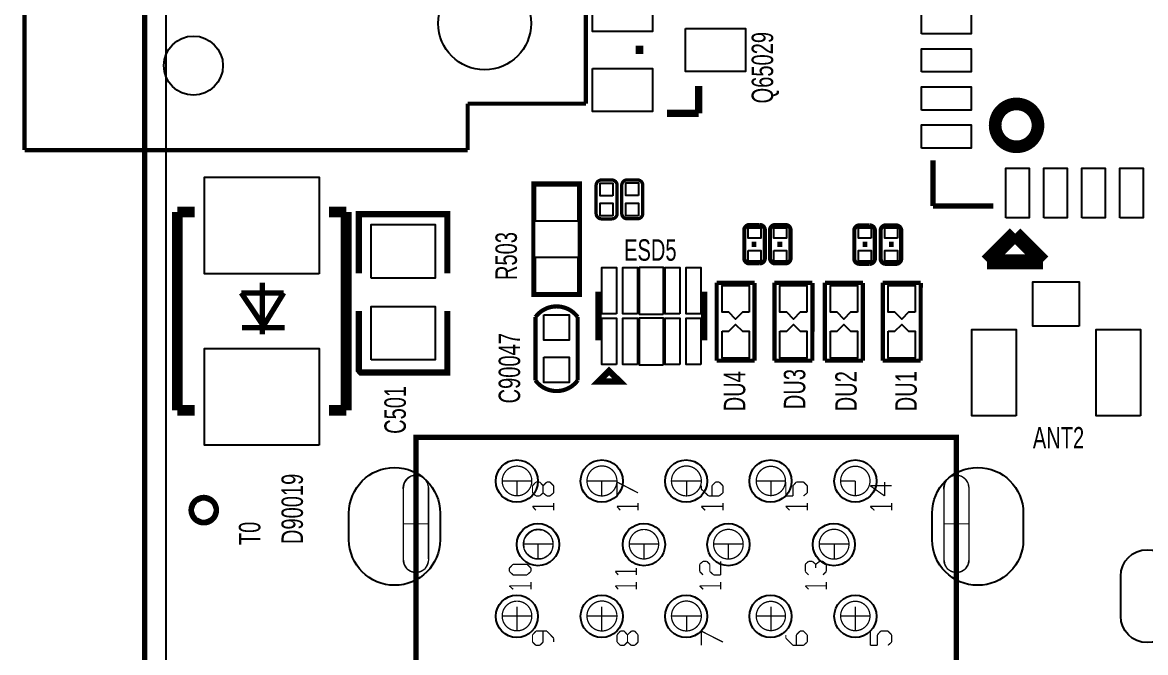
# Model space of a CAD drawing. Extents: x -74 to 86, y -71 to 30.
# Drawn here: x -35.95 to -9.34, y -56.82 to -41.91 of the extents above; entities that cross this region are included whole.
import ezdxf

# ---------------------------------------------------------------- set-up
doc = ezdxf.new("R2010")
doc.units = 0
for name, color, linetype in [('BG_OUTLINE', 3, 'CONTINUOUS'), ('PG_SILKSCREEN_TOP', 6, 'CONTINUOUS'), ('PIN_SOLDERMASK_TOP', 7, 'CONTINUOUS'), ('RD_SILKSCREEN_TOP', 8, 'CONTINUOUS'), ('RKI_ALL', 9, 'CONTINUOUS')]:
    doc.layers.add(name, color=color, linetype=linetype)

msp = doc.modelspace()

# ---------------------------------------------------------------- linework, layer by layer
at = {"layer": 'BG_OUTLINE'}
for points in [[(22.651974, -65.801494, -0.414214), (21.381974, -67.071494), (-31.780226, -67.071494, -0.414214), (-33.050226, -65.801494), (-33.050226, 22.658578, -0.414214), (-31.780226, 23.928578), (21.381974, 23.928578, -0.414214), (22.651974, 22.658578)], [(21.381974, 23.928578), (-31.780226, 23.928578, 0.414214), (-33.050226, 22.658578), (-33.050226, -65.801494, 0.414214), (-31.780226, -67.071494), (21.381974, -67.071494, 0.414214), (22.651974, -65.801494), (22.651974, 22.658578, 0.414214)]]:
    msp.add_lwpolyline(points, format="xyb", close=True, dxfattribs=at)
at = {"layer": 'BG_OUTLINE', "const_width": 0.127}
msp.add_lwpolyline([(-31.780226, -67.071494, -0.414214), (-33.050226, -65.801494), (-33.050226, 10.360406)], format="xyb", dxfattribs=at)
at = {"layer": 'PG_SILKSCREEN_TOP'}
for points, const_width in [([(-35.896804, -36.929568), (-35.896804, -44.929552)], 0.100076), ([(-22.596856, -43.829478), (-22.596856, -37.929566)], 0.100076), ([(-21.32838, -42.45864), (-21.32838, -42.65676)], 0.1778), ([(-19.9263, -43.4086), (-19.9263, -44.05884)], 0.1778), ([(-25.396952, -43.829478), (-22.596856, -43.829478)], 0.100076), ([(-25.396952, -44.929552), (-25.396952, -43.829478)], 0.100076), ([(-19.9263, -44.05884), (-20.6756, -44.05884)], 0.1778), ([(-35.896804, -44.929552), (-25.396952, -44.929552)], 0.100076), ([(-14.369034, -46.255432), (-14.369034, -45.17263)], 0.127), ([(-32.276796, -46.392592), (-31.867856, -46.392592)], 0.254), ([(-32.276796, -51.092608), (-32.276796, -46.392592)], 0.254), ([(-28.276804, -46.392592), (-28.685744, -46.392592)], 0.254), ([(-28.276804, -51.092608), (-28.276804, -46.392592)], 0.254), ([(-12.939522, -46.255432), (-14.369034, -46.255432)], 0.127), ([(-27.9781, -47.84344), (-27.9781, -46.4439), (-25.88006, -46.4439), (-25.88006, -47.84344)], 0.14986), ([(-21.985986, -46.557184), (-22.224746, -46.557184)], 0.07874), ([(-21.378672, -46.555406), (-21.617432, -46.555406)], 0.07874), ([(-18.725134, -46.701964), (-18.476214, -46.701964)], 0.09906), ([(-18.115534, -46.701964), (-17.866614, -46.701964)], 0.09906), ([(-12.428982, -46.907704), (-13.094716, -47.573438)], 0.350012), ([(-11.763248, -47.573438), (-12.428982, -46.907704)], 0.350012), ([(-18.666714, -47.161704), (-18.554954, -47.161704)], 0.12954), ([(-18.057114, -47.161704), (-17.945354, -47.161704)], 0.12954), ([(-15.928086, -47.161704), (-16.039846, -47.161704)], 0.12954), ([(-15.303246, -47.161704), (-15.415006, -47.161704)], 0.12954), ([(-15.869666, -47.621444), (-16.118586, -47.621444)], 0.09906), ([(-15.244826, -47.621444), (-15.493746, -47.621444)], 0.09906), ([(-13.094716, -47.573438), (-11.763248, -47.573438)], 0.350012), ([(-30.266894, -49.290732), (-30.266894, -48.071786)], 0.127), ([(-18.599912, -48.070516), (-19.500088, -48.070516)], 0.100076), ([(-19.49958, -48.06823), (-19.49958, -49.91735)], 0.100076), ([(-18.60296, -49.91227), (-18.60042, -48.07331)], 0.100076), ([(-17.228312, -48.070516), (-18.128488, -48.070516)], 0.100076), ([(-18.12798, -48.06823), (-18.12798, -49.91735)], 0.100076), ([(-17.23136, -49.91227), (-17.22882, -48.07331)], 0.100076), ([(-16.034512, -48.070516), (-16.934688, -48.070516)], 0.100076), ([(-16.93418, -48.06823), (-16.93418, -49.91735)], 0.100076), ([(-16.03756, -49.91227), (-16.03502, -48.07331)], 0.100076), ([(-14.662912, -48.070516), (-15.563088, -48.070516)], 0.100076), ([(-15.56258, -48.06823), (-15.56258, -49.91735)], 0.100076), ([(-14.66596, -49.91227), (-14.66342, -48.07331)], 0.100076), ([(-30.762702, -48.309784), (-29.756862, -48.309784)], 0.127), ([(-30.236922, -49.092612), (-30.762702, -48.309784)], 0.127), ([(-29.756862, -48.309784), (-30.236922, -49.092612)], 0.127), ([(-22.245066, -49.35855), (-22.295866, -49.35855), (-22.295866, -48.35779), (-22.245066, -48.35779)], 0.14986), ([(-19.847306, -49.35855), (-19.796506, -49.35855), (-19.796506, -48.35779), (-19.847306, -48.35779)], 0.14986), ([(-27.9781, -48.7426), (-27.9781, -50.14214), (-27.92984, -50.19294), (-25.88006, -50.19294), (-25.88006, -48.7426)], 0.14986), ([(-23.79218, -48.8823), (-23.79218, -50.3809)], 0.09906), ([(-22.79142, -50.3809), (-22.79142, -48.8823)], 0.09906), ([(-29.7307, -49.131728), (-30.7467, -49.131728)], 0.127), ([(-19.500088, -49.915064), (-18.599912, -49.915064)], 0.100076), ([(-18.128488, -49.915064), (-17.228312, -49.915064)], 0.100076), ([(-16.934688, -49.915064), (-16.034512, -49.915064)], 0.100076), ([(-15.563088, -49.915064), (-14.662912, -49.915064)], 0.100076), ([(-31.867856, -51.092608), (-32.276796, -51.092608)], 0.254), ([(-28.685744, -51.092608), (-28.276804, -51.092608)], 0.254), ([(-24.230076, -51.729894), (-26.620216, -51.729894), (-26.620216, -52.626514)], 0.127), ([(-24.230076, -51.729894), (-13.821156, -51.729894), (-13.821156, -52.626514)], 0.127), ([(-26.739596, -52.646834), (-26.831036, -52.715414)], 0.03048), ([(-26.620216, -52.626514), (-26.739596, -52.646834)], 0.03048), ([(-26.620216, -52.626514), (-26.620216, -63.236094)], 0.12954), ([(-26.510996, -52.646834), (-26.620216, -52.626514)], 0.03048), ([(-26.620216, -52.626514), (-26.620216, -52.684934)], 0.03048), ([(-26.411936, -52.715414), (-26.510996, -52.646834)], 0.03048), ([(-13.930376, -52.646834), (-14.031976, -52.715414)], 0.03048), ([(-13.821156, -52.626514), (-13.930376, -52.646834)], 0.03048), ([(-13.821156, -52.626514), (-13.821156, -62.146434)], 0.12954), ([(-13.701776, -52.646834), (-13.821156, -52.626514)], 0.03048), ([(-13.821156, -52.626514), (-13.821156, -52.684934)], 0.03048), ([(-13.610336, -52.715414), (-13.701776, -52.646834)], 0.03048), ([(-26.899616, -52.817014), (-26.919936, -52.926234)], 0.03048), ([(-26.919936, -54.625494), (-26.919936, -52.926234)], 0.03048), ([(-26.831036, -52.715414), (-26.899616, -52.817014)], 0.03048), ([(-26.620216, -52.715414), (-26.620216, -52.776374)], 0.03048), ([(-26.620216, -52.806854), (-26.620216, -52.865274)], 0.03048), ([(-26.620216, -52.895754), (-26.620216, -52.956714)], 0.03048), ([(-26.350976, -52.817014), (-26.411936, -52.715414)], 0.03048), ([(-26.320496, -52.926234), (-26.350976, -52.817014)], 0.03048), ([(-26.320496, -52.926234), (-26.320496, -54.625494)], 0.03048), ([(-23.871936, -52.766214), (-24.580596, -52.766214)], 0.03048), ([(-24.230076, -52.766214), (-24.230076, -53.116734)], 0.03048), ([(-24.199596, -52.766214), (-24.141176, -52.766214)], 0.03048), ([(-24.110696, -52.766214), (-24.049736, -52.766214)], 0.03048), ([(-24.011636, -52.766214), (-23.960836, -52.766214)], 0.03048), ([(-23.930356, -52.766214), (-23.871936, -52.766214)], 0.03048), ([(-23.780496, -52.786534), (-23.861776, -52.875434)], 0.03048), ([(-23.861776, -52.875434), (-23.861776, -53.045614)], 0.03048), ([(-23.691596, -52.786534), (-23.780496, -52.786534)], 0.03048), ([(-23.610316, -52.875434), (-23.691596, -52.786534)], 0.03048), ([(-23.610316, -52.875434), (-23.521416, -52.786534)], 0.03048), ([(-23.610316, -53.045614), (-23.610316, -52.875434)], 0.03048), ([(-23.521416, -52.786534), (-23.450296, -52.786534)], 0.03048), ([(-23.450296, -52.786534), (-23.361396, -52.875434)], 0.03048), ([(-23.361396, -52.875434), (-23.361396, -53.045614)], 0.03048), ([(-22.571456, -52.766214), (-22.520656, -52.766214)], 0.03048), ([(-21.870416, -52.766214), (-22.571456, -52.766214)], 0.03048), ([(-22.480016, -52.766214), (-22.431756, -52.766214)], 0.03048), ([(-22.391116, -52.766214), (-22.340316, -52.766214)], 0.03048), ([(-22.309836, -52.766214), (-22.251416, -52.766214)], 0.03048), ([(-22.220936, -52.766214), (-22.132036, -52.766214)], 0.03048), ([(-22.220936, -52.766214), (-22.220936, -53.116734)], 0.03048), ([(-22.091396, -52.766214), (-22.040596, -52.766214)], 0.03048), ([(-21.999956, -52.766214), (-21.951696, -52.766214)], 0.03048), ([(-21.860256, -53.116734), (-21.860256, -52.786534)], 0.03048), ([(-21.860256, -52.786534), (-21.359876, -53.045614)], 0.03048), ([(-19.861276, -52.766214), (-20.569936, -52.766214)], 0.03048), ([(-20.470876, -52.766214), (-20.420076, -52.766214)], 0.03048), ([(-20.381976, -52.766214), (-20.331176, -52.766214)], 0.03048), ([(-20.290536, -52.766214), (-20.239736, -52.766214)], 0.03048), ([(-20.211796, -52.766214), (-20.211796, -53.116734)], 0.03048), ([(-20.211796, -52.817014), (-20.211796, -52.905914)], 0.03048), ([(-20.211796, -52.936394), (-20.211796, -52.994814)], 0.03048), ([(-20.201636, -52.766214), (-20.150836, -52.766214)], 0.03048), ([(-20.110196, -52.766214), (-20.061936, -52.766214)], 0.03048), ([(-19.990816, -52.766214), (-19.940016, -52.766214)], 0.03048), ([(-19.861276, -52.956714), (-19.861276, -52.875434)], 0.03048), ([(-19.691096, -53.116734), (-19.861276, -52.956714)], 0.03048), ([(-19.609816, -52.875434), (-19.520916, -52.786534)], 0.03048), ([(-19.609816, -53.116734), (-19.609816, -52.875434)], 0.03048), ([(-19.520916, -52.786534), (-19.439636, -52.786534)], 0.03048), ([(-19.439636, -52.786534), (-19.350736, -52.875434)], 0.03048), ([(-19.350736, -52.875434), (-19.350736, -53.045614)], 0.03048), ([(-17.859756, -52.766214), (-18.570956, -52.766214)], 0.03048), ([(-18.489676, -52.766214), (-18.441416, -52.766214)], 0.03048), ([(-18.370296, -52.766214), (-18.311876, -52.766214)], 0.03048), ([(-18.281396, -52.766214), (-18.230596, -52.766214)], 0.03048), ([(-18.210276, -52.766214), (-18.210276, -53.116734)], 0.03048), ([(-18.189956, -52.766214), (-18.131536, -52.766214)], 0.03048), ([(-18.101056, -52.766214), (-18.050256, -52.766214)], 0.03048), ([(-18.009616, -52.766214), (-17.961356, -52.766214)], 0.03048), ([(-17.859756, -53.116734), (-17.859756, -52.786534)], 0.03048), ([(-17.610836, -52.786534), (-17.689576, -52.875434)], 0.03048), ([(-17.689576, -52.875434), (-17.689576, -53.116734)], 0.03048), ([(-17.440656, -52.786534), (-17.610836, -52.786534)], 0.03048), ([(-17.351756, -52.875434), (-17.440656, -52.786534)], 0.03048), ([(-17.351756, -53.045614), (-17.351756, -52.875434)], 0.03048), ([(-16.211296, -52.766214), (-16.571976, -52.766214)], 0.03048), ([(-16.480536, -52.766214), (-16.429736, -52.766214)], 0.03048), ([(-16.391636, -52.766214), (-16.340836, -52.766214)], 0.03048), ([(-16.269716, -52.766214), (-16.211296, -52.766214)], 0.03048), ([(-16.211296, -52.766214), (-16.211296, -53.116734)], 0.03048), ([(-15.520416, -53.116734), (-15.860776, -52.875434)], 0.03048), ([(-15.860776, -52.875434), (-15.350236, -52.875434)], 0.03048), ([(-15.520416, -52.786534), (-15.520416, -53.116734)], 0.03048), ([(-14.090396, -52.817014), (-14.110716, -52.926234)], 0.03048), ([(-14.110716, -52.926234), (-14.110716, -54.625494)], 0.03048), ([(-14.031976, -52.715414), (-14.090396, -52.817014)], 0.03048), ([(-13.821156, -52.715414), (-13.821156, -52.776374)], 0.03048), ([(-13.821156, -52.806854), (-13.821156, -52.865274)], 0.03048), ([(-13.821156, -52.895754), (-13.821156, -52.956714)], 0.03048), ([(-13.541756, -52.817014), (-13.610336, -52.715414)], 0.03048), ([(-13.521436, -52.926234), (-13.541756, -52.817014)], 0.03048), ([(-13.521436, -54.625494), (-13.521436, -52.926234)], 0.03048), ([(-26.919936, -52.994814), (-26.919936, -54.577234)], 0.03048), ([(-26.620216, -52.987194), (-26.620216, -53.045614)], 0.03048), ([(-26.620216, -53.106574), (-26.620216, -53.164994)], 0.03048), ([(-26.620216, -53.195474), (-26.620216, -53.256434)], 0.03048), ([(-23.861776, -53.045614), (-23.780496, -53.116734)], 0.03048), ([(-23.780496, -53.116734), (-23.691596, -53.116734)], 0.03048), ([(-23.691596, -53.116734), (-23.610316, -53.045614)], 0.03048), ([(-23.521416, -53.116734), (-23.610316, -53.045614)], 0.03048), ([(-23.450296, -53.116734), (-23.521416, -53.116734)], 0.03048), ([(-23.361396, -53.045614), (-23.450296, -53.116734)], 0.03048), ([(-20.211796, -53.035454), (-20.211796, -53.086254)], 0.03048), ([(-19.439636, -53.116734), (-19.691096, -53.116734)], 0.03048), ([(-19.350736, -53.045614), (-19.439636, -53.116734)], 0.03048), ([(-17.689576, -53.116734), (-17.859756, -53.116734)], 0.03048), ([(-17.440656, -53.116734), (-17.351756, -53.045614)], 0.03048), ([(-14.110716, -52.994814), (-14.110716, -54.577234)], 0.03048), ([(-13.821156, -52.987194), (-13.821156, -53.045614)], 0.03048), ([(-13.821156, -53.106574), (-13.821156, -53.164994)], 0.03048), ([(-13.821156, -53.195474), (-13.821156, -53.256434)], 0.03048), ([(-26.620216, -53.286914), (-26.620216, -53.345334)], 0.03048), ([(-26.620216, -53.375814), (-26.620216, -53.436774)], 0.03048), ([(-26.620216, -53.464714), (-26.620216, -53.525674)], 0.03048), ([(-23.780496, -53.457094), (-23.861776, -53.365654)], 0.03048), ([(-23.861776, -53.365654), (-23.361396, -53.365654)], 0.03048), ([(-23.361396, -53.457094), (-23.361396, -53.286914)], 0.03048), ([(-21.781516, -53.457094), (-21.860256, -53.365654)], 0.03048), ([(-21.860256, -53.365654), (-21.359876, -53.365654)], 0.03048), ([(-21.359876, -53.457094), (-21.359876, -53.286914)], 0.03048), ([(-19.769836, -53.457094), (-19.861276, -53.365654)], 0.03048), ([(-19.861276, -53.365654), (-19.350736, -53.365654)], 0.03048), ([(-19.350736, -53.457094), (-19.350736, -53.286914)], 0.03048), ([(-17.770856, -53.457094), (-17.859756, -53.365654)], 0.03048), ([(-17.859756, -53.365654), (-17.351756, -53.365654)], 0.03048), ([(-17.351756, -53.457094), (-17.351756, -53.286914)], 0.03048), ([(-15.761716, -53.457094), (-15.860776, -53.365654)], 0.03048), ([(-15.860776, -53.365654), (-15.350236, -53.365654)], 0.03048), ([(-15.350236, -53.457094), (-15.350236, -53.286914)], 0.03048), ([(-13.821156, -53.286914), (-13.821156, -53.345334)], 0.03048), ([(-13.821156, -53.375814), (-13.821156, -53.436774)], 0.03048), ([(-13.821156, -53.464714), (-13.821156, -53.525674)], 0.03048), ([(-26.620216, -53.586634), (-26.620216, -53.645054)], 0.03048), ([(-26.620216, -53.675534), (-26.620216, -53.736494)], 0.03048), ([(-26.620216, -53.766974), (-26.620216, -53.825394)], 0.03048), ([(-13.821156, -53.586634), (-13.821156, -53.645054)], 0.03048), ([(-13.821156, -53.675534), (-13.821156, -53.736494)], 0.03048), ([(-13.821156, -53.766974), (-13.821156, -53.825394)], 0.03048), ([(-26.330656, -53.777134), (-26.919936, -53.777134)], 0.03048), ([(-26.820876, -53.777134), (-26.881836, -53.777134)], 0.03048), ([(-26.731976, -53.777134), (-26.790396, -53.777134)], 0.03048), ([(-26.640536, -53.777134), (-26.701496, -53.777134)], 0.03048), ([(-26.620216, -53.855874), (-26.620216, -53.916834)], 0.03048), ([(-26.620216, -53.944774), (-26.620216, -54.005734)], 0.03048), ([(-23.930356, -53.985414), (-24.001476, -54.056534)], 0.03048), ([(-23.831296, -53.926994), (-23.930356, -53.985414)], 0.03048), ([(-23.729696, -53.916834), (-23.831296, -53.926994)], 0.03048), ([(-23.610316, -53.926994), (-23.729696, -53.916834)], 0.03048), ([(-23.511256, -53.985414), (-23.610316, -53.926994)], 0.03048), ([(-23.429976, -54.056534), (-23.511256, -53.985414)], 0.03048), ([(-14.110716, -53.777134), (-13.521436, -53.777134)], 0.03048), ([(-13.821156, -53.855874), (-13.821156, -53.916834)], 0.03048), ([(-13.821156, -53.944774), (-13.821156, -54.005734)], 0.03048), ([(-13.739876, -53.777134), (-13.800836, -53.777134)], 0.03048), ([(-13.650976, -53.777134), (-13.711936, -53.777134)], 0.03048), ([(-13.562076, -53.777134), (-13.620496, -53.777134)], 0.03048), ([(-26.620216, -54.036214), (-26.620216, -54.097174)], 0.03048), ([(-26.620216, -54.155594), (-26.620216, -54.216554)], 0.03048), ([(-26.620216, -54.247034), (-26.620216, -54.305454)], 0.03048), ([(-24.059896, -54.145434), (-24.070056, -54.257194)], 0.03048), ([(-24.070056, -54.257194), (-24.059896, -54.376574)], 0.03048), ([(-24.070056, -54.257194), (-23.371556, -54.257194)], 0.03048), ([(-24.001476, -54.056534), (-24.059896, -54.145434)], 0.03048), ([(-23.729696, -54.257194), (-23.729696, -54.615334)], 0.03048), ([(-23.671276, -54.257194), (-23.610316, -54.257194)], 0.03048), ([(-23.579836, -54.257194), (-23.521416, -54.257194)], 0.03048), ([(-23.490936, -54.257194), (-23.429976, -54.257194)], 0.03048), ([(-23.391876, -54.145434), (-23.429976, -54.056534)], 0.03048), ([(-23.371556, -54.257194), (-23.391876, -54.145434)], 0.03048), ([(-23.391876, -54.376574), (-23.371556, -54.257194)], 0.03048), ([(-21.570696, -54.257194), (-21.509736, -54.257194)], 0.03048), ([(-21.570696, -54.257194), (-20.869656, -54.257194)], 0.03048), ([(-21.481796, -54.257194), (-21.420836, -54.257194)], 0.03048), ([(-21.390356, -54.257194), (-21.331936, -54.257194)], 0.03048), ([(-21.301456, -54.257194), (-21.240496, -54.257194)], 0.03048), ([(-21.220176, -54.257194), (-21.220176, -54.615334)], 0.03048), ([(-21.210016, -54.257194), (-21.151596, -54.257194)], 0.03048), ([(-21.090636, -54.257194), (-21.029676, -54.257194)], 0.03048), ([(-21.001736, -54.257194), (-20.940776, -54.257194)], 0.03048), ([(-19.571716, -54.257194), (-18.870676, -54.257194)], 0.03048), ([(-19.470116, -54.257194), (-19.411696, -54.257194)], 0.03048), ([(-19.381216, -54.257194), (-19.320256, -54.257194)], 0.03048), ([(-19.289776, -54.257194), (-19.231356, -54.257194)], 0.03048), ([(-19.221196, -54.257194), (-19.221196, -54.615334)], 0.03048), ([(-19.200876, -54.257194), (-19.139916, -54.257194)], 0.03048), ([(-19.111976, -54.257194), (-19.051016, -54.257194)], 0.03048), ([(-19.020536, -54.257194), (-18.931636, -54.257194)], 0.03048), ([(-17.069816, -54.257194), (-16.361156, -54.257194)], 0.03048), ([(-17.011396, -54.257194), (-16.950436, -54.257194)], 0.03048), ([(-16.919956, -54.257194), (-16.861536, -54.257194)], 0.03048), ([(-16.790416, -54.257194), (-16.739616, -54.257194)], 0.03048), ([(-16.711676, -54.257194), (-16.711676, -54.615334)], 0.03048), ([(-13.821156, -54.036214), (-13.821156, -54.097174)], 0.03048), ([(-13.821156, -54.155594), (-13.821156, -54.216554)], 0.03048), ([(-13.821156, -54.247034), (-13.821156, -54.305454)], 0.03048), ([(-26.620216, -54.335934), (-26.620216, -54.396894)], 0.03048), ([(-26.620216, -54.424834), (-26.620216, -54.485794)], 0.03048), ([(-26.620216, -54.516274), (-26.620216, -54.577234)], 0.03048), ([(-24.059896, -54.376574), (-24.001476, -54.475634)], 0.03048), ([(-24.001476, -54.475634), (-23.930356, -54.536594)], 0.03048), ([(-23.930356, -54.536594), (-23.831296, -54.595014)], 0.03048), ([(-23.610316, -54.595014), (-23.511256, -54.536594)], 0.03048), ([(-23.511256, -54.536594), (-23.429976, -54.475634)], 0.03048), ([(-23.429976, -54.475634), (-23.391876, -54.376574)], 0.03048), ([(-13.821156, -54.335934), (-13.821156, -54.396894)], 0.03048), ([(-13.821156, -54.424834), (-13.821156, -54.485794)], 0.03048), ([(-13.821156, -54.516274), (-13.821156, -54.577234)], 0.03048), ([(-26.919936, -54.625494), (-26.899616, -54.734714)], 0.03048), ([(-26.899616, -54.734714), (-26.831036, -54.846474)], 0.03048), ([(-26.620216, -54.635654), (-26.620216, -54.696614)], 0.03048), ([(-26.620216, -54.727094), (-26.620216, -54.785514)], 0.03048), ([(-26.620216, -54.815994), (-26.620216, -54.876954)], 0.03048), ([(-26.411936, -54.846474), (-26.350976, -54.734714)], 0.03048), ([(-26.350976, -54.734714), (-26.320496, -54.625494)], 0.03048), ([(-24.410416, -54.826154), (-24.321516, -54.734714)], 0.03048), ([(-24.410416, -54.904894), (-24.410416, -54.826154)], 0.03048), ([(-24.321516, -54.734714), (-23.991316, -54.734714)], 0.03048), ([(-23.991316, -54.734714), (-23.899876, -54.826154)], 0.03048), ([(-23.899876, -54.826154), (-23.899876, -54.904894)], 0.03048), ([(-23.831296, -54.595014), (-23.729696, -54.605174)], 0.03048), ([(-23.729696, -54.605174), (-23.610316, -54.595014)], 0.03048), ([(-21.400516, -54.986174), (-21.400516, -54.826154)], 0.03048), ([(-19.901916, -54.734714), (-19.820636, -54.666134)], 0.03048), ([(-19.901916, -54.904894), (-19.901916, -54.734714)], 0.03048), ([(-19.820636, -54.666134), (-19.731736, -54.666134)], 0.03048), ([(-19.731736, -54.666134), (-19.660616, -54.734714)], 0.03048), ([(-19.660616, -54.734714), (-19.660616, -54.904894)], 0.03048), ([(-19.401536, -54.986174), (-19.401536, -54.666134)], 0.03048), ([(-17.400016, -54.734714), (-17.321276, -54.666134)], 0.03048), ([(-17.400016, -54.904894), (-17.400016, -54.734714)], 0.03048), ([(-17.321276, -54.666134), (-17.229836, -54.666134)], 0.03048), ([(-17.229836, -54.666134), (-17.151096, -54.734714)], 0.03048), ([(-17.151096, -54.734714), (-17.059656, -54.666134)], 0.03048), ([(-17.151096, -54.734714), (-17.151096, -54.826154)], 0.03048), ([(-17.059656, -54.666134), (-16.980916, -54.666134)], 0.03048), ([(-16.980916, -54.666134), (-16.899636, -54.734714)], 0.03048), ([(-16.899636, -54.734714), (-16.899636, -54.904894)], 0.03048), ([(-14.110716, -54.625494), (-14.090396, -54.734714)], 0.03048), ([(-14.090396, -54.734714), (-14.031976, -54.846474)], 0.03048), ([(-13.821156, -54.635654), (-13.821156, -54.696614)], 0.03048), ([(-13.821156, -54.727094), (-13.821156, -54.785514)], 0.03048), ([(-13.821156, -54.815994), (-13.821156, -54.876954)], 0.03048), ([(-13.610336, -54.846474), (-13.541756, -54.734714)], 0.03048), ([(-13.541756, -54.734714), (-13.521436, -54.625494)], 0.03048), ([(-26.831036, -54.846474), (-26.739596, -54.904894)], 0.03048), ([(-26.739596, -54.904894), (-26.620216, -54.935374)], 0.03048), ([(-26.620216, -54.935374), (-26.510996, -54.904894)], 0.03048), ([(-26.510996, -54.904894), (-26.411936, -54.846474)], 0.03048), ([(-24.321516, -54.986174), (-24.410416, -54.904894)], 0.03048), ([(-23.991316, -54.986174), (-24.321516, -54.986174)], 0.03048), ([(-23.899876, -54.904894), (-23.991316, -54.986174)], 0.03048), ([(-21.829776, -54.986174), (-21.900896, -54.904894)], 0.03048), ([(-21.900896, -54.904894), (-21.400516, -54.904894)], 0.03048), ([(-19.820636, -54.986174), (-19.901916, -54.904894)], 0.03048), ([(-19.660616, -54.904894), (-19.571716, -54.986174)], 0.03048), ([(-19.571716, -54.986174), (-19.401536, -54.986174)], 0.03048), ([(-17.321276, -54.986174), (-17.400016, -54.904894)], 0.03048), ([(-16.899636, -54.904894), (-16.980916, -54.986174)], 0.03048), ([(-14.031976, -54.846474), (-13.930376, -54.904894)], 0.03048), ([(-13.930376, -54.904894), (-13.821156, -54.935374)], 0.03048), ([(-13.821156, -54.935374), (-13.701776, -54.904894)], 0.03048), ([(-13.701776, -54.904894), (-13.610336, -54.846474)], 0.03048), ([(-24.321516, -55.326534), (-24.410416, -55.245254)], 0.03048), ([(-24.410416, -55.245254), (-23.899876, -55.245254)], 0.03048), ([(-23.899876, -55.326534), (-23.899876, -55.156354)], 0.03048), ([(-21.829776, -55.326534), (-21.900896, -55.245254)], 0.03048), ([(-21.900896, -55.245254), (-21.400516, -55.245254)], 0.03048), ([(-21.400516, -55.326534), (-21.400516, -55.156354)], 0.03048), ([(-19.820636, -55.326534), (-19.901916, -55.245254)], 0.03048), ([(-19.901916, -55.245254), (-19.401536, -55.245254)], 0.03048), ([(-19.401536, -55.326534), (-19.401536, -55.156354)], 0.03048), ([(-17.321276, -55.326534), (-17.400016, -55.245254)], 0.03048), ([(-17.400016, -55.245254), (-16.899636, -55.245254)], 0.03048), ([(-16.899636, -55.326534), (-16.899636, -55.156354)], 0.03048), ([(-24.230076, -55.735474), (-24.230076, -56.317134)], 0.03048), ([(-22.220936, -55.735474), (-22.220936, -56.317134)], 0.03048), ([(-18.210276, -55.735474), (-18.210276, -56.317134)], 0.03048), ([(-16.211296, -55.735474), (-16.211296, -56.317134)], 0.03048), ([(-24.580596, -55.956454), (-23.871936, -55.956454)], 0.03048), ([(-24.199596, -55.956454), (-24.141176, -55.956454)], 0.03048), ([(-24.110696, -55.956454), (-24.049736, -55.956454)], 0.03048), ([(-24.011636, -55.956454), (-23.960836, -55.956454)], 0.03048), ([(-23.930356, -55.956454), (-23.871936, -55.956454)], 0.03048), ([(-22.571456, -55.956454), (-22.520656, -55.956454)], 0.03048), ([(-22.571456, -55.956454), (-21.870416, -55.956454)], 0.03048), ([(-22.480016, -55.956454), (-22.431756, -55.956454)], 0.03048), ([(-22.391116, -55.956454), (-22.340316, -55.956454)], 0.03048), ([(-22.309836, -55.956454), (-22.251416, -55.956454)], 0.03048), ([(-22.220936, -55.956454), (-22.132036, -55.956454)], 0.03048), ([(-22.091396, -55.956454), (-22.040596, -55.956454)], 0.03048), ([(-21.999956, -55.956454), (-21.951696, -55.956454)], 0.03048), ([(-20.569936, -55.956454), (-19.861276, -55.956454)], 0.03048), ([(-20.470876, -55.956454), (-20.420076, -55.956454)], 0.03048), ([(-20.381976, -55.956454), (-20.331176, -55.956454)], 0.03048), ([(-20.290536, -55.956454), (-20.239736, -55.956454)], 0.03048), ([(-20.211796, -55.956454), (-20.211796, -56.317134)], 0.03048), ([(-20.211796, -55.966614), (-20.211796, -56.055514)], 0.03048), ([(-20.211796, -56.096154), (-20.211796, -56.146954)], 0.03048), ([(-20.201636, -55.956454), (-20.150836, -55.956454)], 0.03048), ([(-20.110196, -55.956454), (-20.061936, -55.956454)], 0.03048), ([(-19.990816, -55.956454), (-19.940016, -55.956454)], 0.03048), ([(-18.570956, -55.956454), (-17.859756, -55.956454)], 0.03048), ([(-18.489676, -55.956454), (-18.441416, -55.956454)], 0.03048), ([(-18.370296, -55.956454), (-18.311876, -55.956454)], 0.03048), ([(-18.281396, -55.956454), (-18.230596, -55.956454)], 0.03048), ([(-18.189956, -55.956454), (-18.131536, -55.956454)], 0.03048), ([(-18.101056, -55.956454), (-18.050256, -55.956454)], 0.03048), ([(-18.009616, -55.956454), (-17.961356, -55.956454)], 0.03048), ([(-16.571976, -55.956454), (-15.860776, -55.956454)], 0.03048), ([(-16.480536, -55.956454), (-16.429736, -55.956454)], 0.03048), ([(-16.391636, -55.956454), (-16.340836, -55.956454)], 0.03048), ([(-16.269716, -55.956454), (-16.211296, -55.956454)], 0.03048), ([(-23.780496, -56.317134), (-23.861776, -56.406034)], 0.03048), ([(-23.861776, -56.406034), (-23.861776, -56.576214)], 0.03048), ([(-23.521416, -56.317134), (-23.780496, -56.317134)], 0.03048), ([(-23.610316, -56.576214), (-23.610316, -56.317134)], 0.03048), ([(-23.361396, -56.484774), (-23.521416, -56.317134)], 0.03048), ([(-21.781516, -56.317134), (-21.860256, -56.406034)], 0.03048), ([(-21.860256, -56.406034), (-21.860256, -56.576214)], 0.03048), ([(-21.690076, -56.317134), (-21.781516, -56.317134)], 0.03048), ([(-21.611336, -56.406034), (-21.690076, -56.317134)], 0.03048), ([(-21.611336, -56.406034), (-21.519896, -56.317134)], 0.03048), ([(-21.611336, -56.576214), (-21.611336, -56.406034)], 0.03048), ([(-21.519896, -56.317134), (-21.441156, -56.317134)], 0.03048), ([(-21.441156, -56.317134), (-21.359876, -56.406034)], 0.03048), ([(-21.359876, -56.406034), (-21.359876, -56.576214)], 0.03048), ([(-20.211796, -56.185054), (-20.211796, -56.235854)], 0.03048), ([(-19.861276, -56.654954), (-19.861276, -56.317134)], 0.03048), ([(-19.861276, -56.317134), (-19.350736, -56.576214)], 0.03048), ([(-17.859756, -56.484774), (-17.859756, -56.406034)], 0.03048), ([(-17.610836, -56.406034), (-17.521936, -56.317134)], 0.03048), ([(-17.610836, -56.654954), (-17.610836, -56.406034)], 0.03048), ([(-17.521936, -56.317134), (-17.440656, -56.317134)], 0.03048), ([(-17.440656, -56.317134), (-17.351756, -56.406034)], 0.03048), ([(-17.351756, -56.406034), (-17.351756, -56.576214)], 0.03048), ([(-15.860776, -56.654954), (-15.860776, -56.317134)], 0.03048), ([(-15.611856, -56.317134), (-15.690596, -56.406034)], 0.03048), ([(-15.690596, -56.406034), (-15.690596, -56.654954)], 0.03048), ([(-15.441676, -56.317134), (-15.611856, -56.317134)], 0.03048), ([(-15.350236, -56.406034), (-15.441676, -56.317134)], 0.03048), ([(-15.350236, -56.576214), (-15.350236, -56.406034)], 0.03048), ([(-23.861776, -56.576214), (-23.780496, -56.654954)], 0.03048), ([(-23.780496, -56.654954), (-23.691596, -56.654954)], 0.03048), ([(-23.691596, -56.654954), (-23.610316, -56.576214)], 0.03048), ([(-23.361396, -56.576214), (-23.361396, -56.484774)], 0.03048), ([(-21.860256, -56.576214), (-21.781516, -56.654954)], 0.03048), ([(-21.781516, -56.654954), (-21.690076, -56.654954)], 0.03048), ([(-21.690076, -56.654954), (-21.611336, -56.576214)], 0.03048), ([(-21.519896, -56.654954), (-21.611336, -56.576214)], 0.03048), ([(-21.441156, -56.654954), (-21.519896, -56.654954)], 0.03048), ([(-21.359876, -56.576214), (-21.441156, -56.654954)], 0.03048), ([(-17.689576, -56.654954), (-17.859756, -56.484774)], 0.03048), ([(-17.440656, -56.654954), (-17.689576, -56.654954)], 0.03048), ([(-17.351756, -56.576214), (-17.440656, -56.654954)], 0.03048), ([(-15.690596, -56.654954), (-15.860776, -56.654954)], 0.03048), ([(-15.441676, -56.654954), (-15.350236, -56.576214)], 0.03048)]:
    msp.add_lwpolyline(points, dxfattribs=dict(at, const_width=const_width))
for points, const_width in [([(-11.885168, -44.344082, 1), (-12.900072, -44.343958, 1)], 0.299974), ([(-23.877778, -52.761896, 1), (-24.580522, -52.762052, 1)], 0.03048), ([(-21.862034, -52.761896, 1), (-22.571382, -52.762052, 1)], 0.03048), ([(-19.86153, -52.761642, 1), (-20.569862, -52.761798, 1)], 0.03048), ([(-17.868646, -52.761896, 1), (-18.560722, -52.762052, 1)], 0.03048), ([(-15.865602, -52.761896, 1), (-16.561742, -52.762052, 1)], 0.03048), ([(-31.350712, -53.453284, 1), (-31.95066, -53.453284, 1)], 0.127), ([(-23.37181, -54.259734, 1), (-24.080142, -54.25989, 1)], 0.03048), ([(-20.872958, -54.259734, 1), (-21.570622, -54.25989, 1)], 0.03048), ([(-18.869914, -54.259734, 1), (-19.571642, -54.25989, 1)], 0.03048), ([(-16.363442, -54.259734, 1), (-17.069742, -54.25989, 1)], 0.03048), ([(-23.877778, -55.958994, 1), (-24.580522, -55.95915, 1)], 0.03048), ([(-21.862034, -55.958994, 1), (-22.571382, -55.95915, 1)], 0.03048), ([(-19.862038, -55.958994, 1), (-20.569862, -55.95915, 1)], 0.03048), ([(-17.868646, -55.958994, 1), (-18.560722, -55.95915, 1)], 0.03048), ([(-15.865602, -55.958994, 1), (-16.561742, -55.95915, 1)], 0.03048)]:
    msp.add_lwpolyline(points, format="xyb", close=True, dxfattribs=dict(at, const_width=const_width))
for points, const_width in [([(-22.740366, -48.361092), (-23.842726, -48.361092), (-23.842726, -45.719492), (-22.740366, -45.719492)], 0.09906), ([(-22.046946, -50.15865), (-22.295866, -50.40757), (-21.795486, -50.40757)], 0.14986)]:
    msp.add_lwpolyline(points, close=True, dxfattribs=dict(at, const_width=const_width))
for points, const_width in [([(-22.354286, -46.427644), (-22.354286, -45.767244, -0.42804), (-22.224746, -45.637704)], 0.07874), ([(-22.224746, -45.637704), (-21.985986, -45.637704, -0.42804), (-21.856446, -45.767244)], 0.07874), ([(-21.856446, -45.767244), (-21.856446, -46.427644, -0.42804), (-21.985986, -46.557184)], 0.07874), ([(-21.746972, -46.425866), (-21.746972, -45.765466, -0.42804), (-21.617432, -45.635926)], 0.07874), ([(-21.617432, -45.635926), (-21.378672, -45.635926, -0.42804), (-21.249132, -45.765466)], 0.07874), ([(-21.249132, -45.765466), (-21.249132, -46.425866, -0.42804), (-21.378672, -46.555406)], 0.07874), ([(-22.224746, -46.557184, -0.42804), (-22.354286, -46.427644)], 0.07874), ([(-21.617432, -46.555406, -0.42804), (-21.746972, -46.425866)], 0.07874), ([(-18.844514, -47.491904), (-18.844514, -46.821344, -0.395283), (-18.725134, -46.701964)], 0.09906), ([(-18.476214, -46.701964, -0.396032), (-18.356834, -46.821344)], 0.09906), ([(-18.356834, -46.821344), (-18.356834, -47.491904, -0.397554), (-18.476214, -47.611284)], 0.09906), ([(-18.234914, -47.491904), (-18.234914, -46.821344, -0.395283), (-18.115534, -46.701964)], 0.09906), ([(-17.866614, -46.701964, -0.396032), (-17.747234, -46.821344)], 0.09906), ([(-17.747234, -46.821344), (-17.747234, -47.491904, -0.397554), (-17.866614, -47.611284)], 0.09906), ([(-16.237966, -47.502064), (-16.237966, -46.831504, -0.397554), (-16.118586, -46.712124)], 0.09906), ([(-16.118586, -46.712124), (-15.869666, -46.712124, -0.396798), (-15.750286, -46.831504)], 0.09906), ([(-15.750286, -46.831504), (-15.750286, -47.502064, -0.395283), (-15.869666, -47.621444)], 0.09906), ([(-15.613126, -47.502064), (-15.613126, -46.831504, -0.397554), (-15.493746, -46.712124)], 0.09906), ([(-15.493746, -46.712124), (-15.244826, -46.712124, -0.396798), (-15.125446, -46.831504)], 0.09906), ([(-15.125446, -46.831504), (-15.125446, -47.502064, -0.395283), (-15.244826, -47.621444)], 0.09906), ([(-18.476214, -47.611284), (-18.725134, -47.611284, -0.396798), (-18.844514, -47.491904)], 0.09906), ([(-17.866614, -47.611284), (-18.115534, -47.611284, -0.396798), (-18.234914, -47.491904)], 0.09906), ([(-16.118586, -47.621444, -0.396032), (-16.237966, -47.502064)], 0.09906), ([(-15.493746, -47.621444, -0.396032), (-15.613126, -47.502064)], 0.09906), ([(-22.79142, -48.8823, 0.504821), (-23.79218, -48.8823)], 0.09906), ([(-22.79142, -50.3809, -0.505878), (-23.79218, -50.3809)], 0.09906), ([(-26.330656, -54.577234), (-26.330656, -52.926234, 1.129082), (-26.919936, -52.994814)], 0.03048), ([(-13.521436, -54.577234), (-13.521436, -52.926234, 1.125415), (-14.110716, -52.994814)], 0.03048), ([(-26.919936, -54.577234, 1.196098), (-26.330656, -54.577234)], 0.03048), ([(-14.110716, -54.577234, 1.19694), (-13.521436, -54.577234)], 0.03048)]:
    msp.add_lwpolyline(points, format="xyb", dxfattribs=dict(at, const_width=const_width))
at = {"layer": 'PIN_SOLDERMASK_TOP'}
for points in [[(-22.43709, -41.0972), (-21.01723, -41.0972), (-21.01723, -42.11828), (-22.43709, -42.11828)], [(-14.643862, -42.18051), (-14.643862, -41.6306), (-13.468858, -41.6306), (-13.468858, -42.18051)], [(-20.23745, -42.04716), (-18.81759, -42.04716), (-18.81759, -43.06824), (-20.23745, -43.06824)], [(-14.643862, -43.080432), (-14.643862, -42.530522), (-13.468858, -42.530522), (-13.468858, -43.080432)], [(-22.43709, -42.99712), (-21.01723, -42.99712), (-21.01723, -44.0182), (-22.43709, -44.0182)], [(-14.643862, -43.980354), (-14.643862, -43.430444), (-13.468858, -43.430444), (-13.468858, -43.980354)], [(-14.643862, -44.88053), (-14.643862, -44.33062), (-13.468858, -44.33062), (-13.468858, -44.88053)], [(-12.643866, -46.53026), (-12.643866, -45.355256), (-12.093956, -45.355256), (-12.093956, -46.53026)], [(-11.743944, -46.53026), (-11.743944, -45.355256), (-11.194034, -45.355256), (-11.194034, -46.53026)], [(-10.844022, -46.53026), (-10.844022, -45.355256), (-10.294112, -45.355256), (-10.294112, -46.53026)], [(-9.9441, -46.53026), (-9.9441, -45.355256), (-9.39419, -45.355256), (-9.39419, -46.53026)], [(-28.916757, -47.862744), (-31.636843, -47.862744), (-31.636843, -45.57268), (-28.916757, -45.57268)], [(-23.791926, -45.763942), (-22.791166, -45.763942), (-22.791166, -46.614842), (-23.791926, -46.614842)], [(-21.955506, -46.008544), (-22.255226, -46.008544), (-22.255226, -45.708824), (-21.955506, -45.708824)], [(-21.348192, -46.006766), (-21.647912, -46.006766), (-21.647912, -45.707046), (-21.348192, -45.707046)], [(-21.955506, -46.486064), (-22.255226, -46.486064), (-22.255226, -46.186344), (-21.955506, -46.186344)], [(-21.348192, -46.484286), (-21.647912, -46.484286), (-21.647912, -46.184566), (-21.348192, -46.184566)], [(-27.68854, -47.95774), (-27.68854, -46.68774), (-26.16962, -46.68774), (-26.16962, -47.95774)], [(-18.755614, -46.768004), (-18.455894, -46.768004), (-18.455894, -47.016924), (-18.755614, -47.016924)], [(-18.146014, -46.768004), (-17.846294, -46.768004), (-17.846294, -47.016924), (-18.146014, -47.016924)], [(-15.839186, -47.016924), (-16.138906, -47.016924), (-16.138906, -46.768004), (-15.839186, -46.768004)], [(-15.214346, -47.016924), (-15.514066, -47.016924), (-15.514066, -46.768004), (-15.214346, -46.768004)], [(-18.755614, -47.306484), (-18.455894, -47.306484), (-18.455894, -47.555404), (-18.755614, -47.555404)], [(-18.146014, -47.306484), (-17.846294, -47.306484), (-17.846294, -47.555404), (-18.146014, -47.555404)], [(-15.839186, -47.555404), (-16.138906, -47.555404), (-16.138906, -47.306484), (-15.839186, -47.306484)], [(-15.214346, -47.555404), (-15.514066, -47.555404), (-15.514066, -47.306484), (-15.214346, -47.306484)], [(-23.791926, -47.465742), (-22.791166, -47.465742), (-22.791166, -48.316642), (-23.791926, -48.316642)], [(-21.871686, -48.80864), (-22.222206, -48.80864), (-22.222206, -47.70882), (-21.871686, -47.70882)], [(-21.371306, -48.80864), (-21.721826, -48.80864), (-21.721826, -47.70882), (-21.371306, -47.70882)], [(-20.766786, -48.8188), (-21.325586, -48.8188), (-21.325586, -47.69866), (-20.766786, -47.69866)], [(-20.370546, -48.80864), (-20.721066, -48.80864), (-20.721066, -47.70882), (-20.370546, -47.70882)], [(-19.870166, -48.80864), (-20.220686, -48.80864), (-20.220686, -47.70882), (-19.870166, -47.70882)], [(-18.72996, -48.76927), (-18.88998, -48.76927), (-19.05, -48.92929), (-19.21002, -48.76927), (-19.37004, -48.76927), (-19.37004, -48.13173), (-18.72996, -48.13173)], [(-17.35836, -48.76927), (-17.51838, -48.76927), (-17.6784, -48.92929), (-17.83842, -48.76927), (-17.99844, -48.76927), (-17.99844, -48.13173), (-17.35836, -48.13173)], [(-16.16456, -48.76927), (-16.32458, -48.76927), (-16.4846, -48.92929), (-16.64462, -48.76927), (-16.80464, -48.76927), (-16.80464, -48.13173), (-16.16456, -48.13173)], [(-14.79296, -48.76927), (-14.95298, -48.76927), (-15.113, -48.92929), (-15.27302, -48.76927), (-15.43304, -48.76927), (-15.43304, -48.13173), (-14.79296, -48.13173)], [(-10.90549, -49.095406), (-12.00531, -49.095406), (-12.00531, -48.046386), (-10.90549, -48.046386)], [(-27.68854, -49.8983), (-27.68854, -48.6283), (-26.16962, -48.6283), (-26.16962, -49.8983)], [(-23.59152, -48.8315), (-22.99208, -48.8315), (-22.99208, -49.43094), (-23.59152, -49.43094)], [(-21.871686, -50.00752), (-22.222206, -50.00752), (-22.222206, -48.9077), (-21.871686, -48.9077)], [(-21.371306, -50.00752), (-21.721826, -50.00752), (-21.721826, -48.9077), (-21.371306, -48.9077)], [(-20.766786, -50.01768), (-21.325586, -50.01768), (-21.325586, -48.89754), (-20.766786, -48.89754)], [(-20.370546, -50.00752), (-20.721066, -50.00752), (-20.721066, -48.9077), (-20.370546, -48.9077)], [(-19.870166, -50.00752), (-20.220686, -50.00752), (-20.220686, -48.9077), (-19.870166, -48.9077)], [(-19.37004, -49.21631), (-19.21002, -49.21631), (-19.05, -49.05629), (-18.88998, -49.21631), (-18.72996, -49.21631), (-18.72996, -49.85385), (-19.37004, -49.85385)], [(-17.99844, -49.21631), (-17.83842, -49.21631), (-17.6784, -49.05629), (-17.51838, -49.21631), (-17.35836, -49.21631), (-17.35836, -49.85385), (-17.99844, -49.85385)], [(-16.80464, -49.21631), (-16.64462, -49.21631), (-16.4846, -49.05629), (-16.32458, -49.21631), (-16.16456, -49.21631), (-16.16456, -49.85385), (-16.80464, -49.85385)], [(-15.43304, -49.21631), (-15.27302, -49.21631), (-15.113, -49.05629), (-14.95298, -49.21631), (-14.79296, -49.21631), (-14.79296, -49.85385), (-15.43304, -49.85385)], [(-12.405868, -51.22291), (-13.454888, -51.22291), (-13.454888, -49.17313), (-12.405868, -49.17313)], [(-9.455912, -51.22291), (-10.504932, -51.22291), (-10.504932, -49.17313), (-9.455912, -49.17313)], [(-28.916757, -51.912774), (-31.636843, -51.912774), (-31.636843, -49.62271), (-28.916757, -49.62271)], [(-23.59152, -49.83226), (-22.99208, -49.83226), (-22.99208, -50.4317), (-23.59152, -50.4317)]]:
    msp.add_lwpolyline(points, close=True, dxfattribs=at)
for points in [[(-28.210256, -54.153054), (-28.210256, -53.523134, -1), (-26.051256, -53.523134), (-26.051256, -54.153054, -1)], [(-14.392656, -54.153054), (-14.392656, -53.523134, -1), (-12.233656, -53.523134), (-12.233656, -54.153054, -1)], [(-8.676132, -55.014114), (-8.676132, -55.964074, -1), (-9.925812, -55.964074), (-9.925812, -55.014114, -1)]]:
    msp.add_lwpolyline(points, format="xyb", close=True, dxfattribs=at)
for centre, radius in [((-24.996902, -41.929558), 1.099947), ((-31.896812, -42.929556), 0.700024), ((-24.232616, -52.766214), 0.50038), ((-22.220936, -52.766214), 0.50038), ((-20.221956, -52.766214), 0.50038), ((-18.222976, -52.766214), 0.50038), ((-16.211296, -52.766214), 0.50038), ((-31.650686, -53.453284), 0.250063), ((-23.732236, -54.267354), 0.50038), ((-21.222716, -54.267354), 0.50038), ((-19.221196, -54.267354), 0.50038), ((-16.721836, -54.267354), 0.50038), ((-24.232616, -55.966614), 0.50038), ((-22.220936, -55.966614), 0.50038), ((-20.221956, -55.966614), 0.50038), ((-18.222976, -55.966614), 0.50038), ((-16.211296, -55.966614), 0.50038)]:
    msp.add_circle(centre, radius, dxfattribs=at)
at = {"layer": 'RKI_ALL'}
msp.add_lwpolyline([(-31.780226, -66.563494, -0.414214), (-32.542226, -65.801494), (-32.542226, 22.658578, -0.414214), (-31.780226, 23.420578), (21.381974, 23.420578, -0.414214), (22.143974, 22.658578), (22.143974, -65.801494, -0.414214), (21.381974, -66.563494)], format="xyb", close=True, dxfattribs=at)

# ---------------------------------------------------------------- texts
at = {"layer": 'RD_SILKSCREEN_TOP', "width": 0.7}
for s, p in [('Q65029', (-18.161, -43.82516)), ('R503', (-24.2316, -48.006)), ('C90047', (-24.1554, -50.927)), ('DU4', (-18.8214, -51.11369)), ('DU3', (-17.399, -51.06289)), ('DU2', (-16.1798, -51.11369)), ('DU1', (-14.7574, -51.11369)), ('C501', (-26.86304, -51.64836)), ('D90019', (-29.30144, -54.25694)), ('T0', (-30.310836, -54.282086))]:
    msp.add_text(s, height=0.508, rotation=90, dxfattribs=at).set_placement(p)
for s, p in [('ESD5', (-21.6916, -47.5488)), ('ANT2', (-12.00658, -51.9938))]:
    msp.add_text(s, height=0.508, dxfattribs=at).set_placement(p)

doc.saveas('drawing.dxf')
